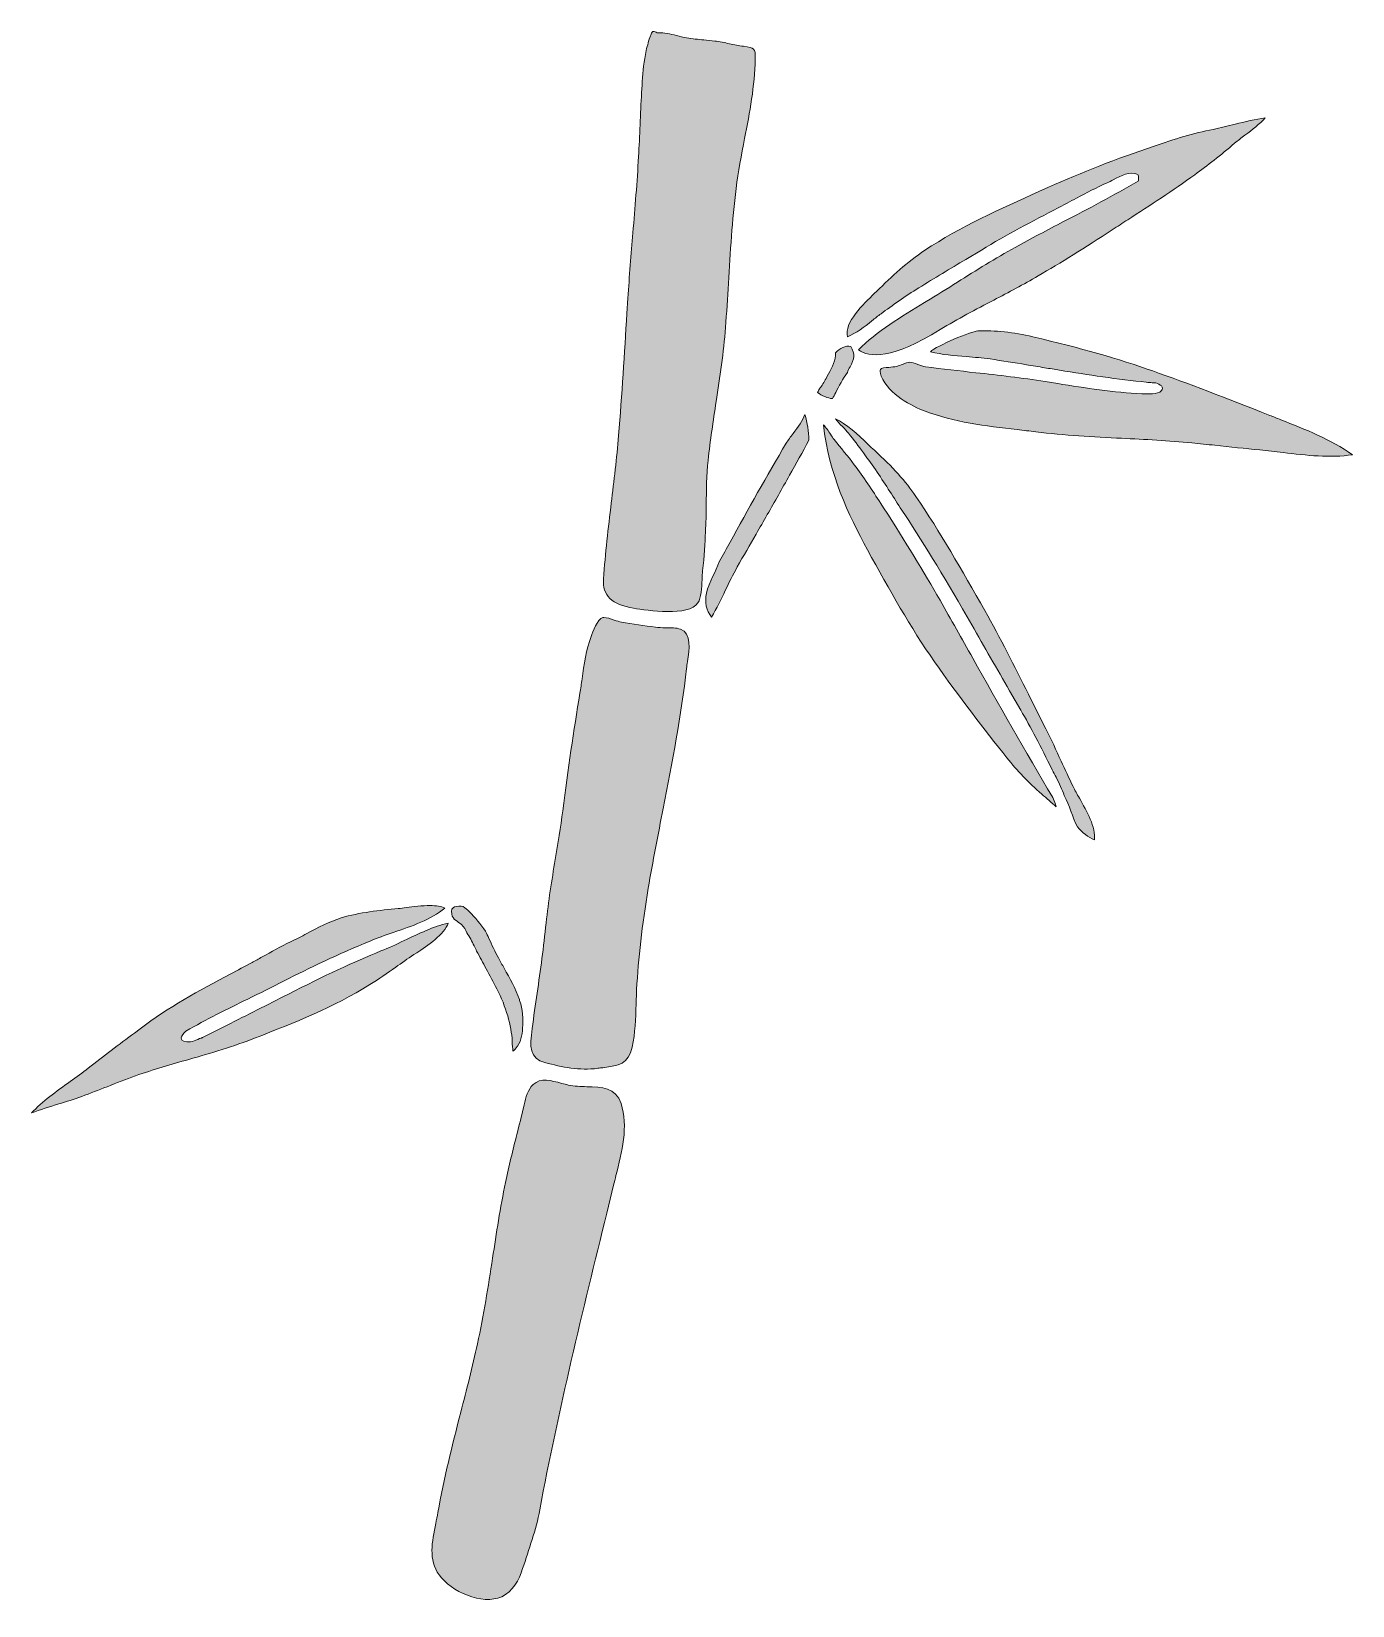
# Model space of a CAD drawing. Header units: inches. Extents: x 36 to 174, y -287 to -10.
# Drawn here: x 60.9 to 166.9, y -287.1 to -160.8 of the extents above; entities that cross this region are included whole.
import ezdxf

# ---------------------------------------------------------------- set-up
doc = ezdxf.new("R2010")
doc.units = ezdxf.units.IN
doc.header["$MEASUREMENT"] = 0
doc.layers.add('_U+0421_U+043B_U+043E_U+0439 1', color=7, linetype='Continuous')

# ---------------------------------------------------------------- blocks, each defined once
blk = doc.blocks.new('block 2')
at = {"layer": '_U+0421_U+043B_U+043E_U+0439 1', "true_color": 0xffffff}
h = blk.add_hatch(color=7, dxfattribs=at)
h.dxf.hatch_style = 2
edge = h.paths.add_edge_path()
edge.add_spline(control_points=[(115.18, -195.23), (115.35, -193.65), (115.59, -192.06), (115.83, -190.52), (116.12, -188.57), (116.43, -186.56), (116.58, -184.58), (116.66, -183.4), (116.74, -182.22), (116.81, -181.04), (116.96, -178.55), (117.11, -175.98), (117.43, -173.43), (117.59, -172.09), (117.85, -170.73), (118.11, -169.41), (118.51, -167.34), (118.92, -165.19), (118.96, -163.06), (118.97, -162.15), (118.9, -162.14), (118.02, -162.02), (117.64, -161.97), (117.26, -161.89), (116.89, -161.82), (116.51, -161.73), (116.11, -161.65), (115.71, -161.6), (115.42, -161.57), (115.13, -161.54), (114.84, -161.51), (114.38, -161.47), (113.91, -161.42), (113.45, -161.35), (113.19, -161.31), (112.92, -161.24), (112.64, -161.16), (112.15, -161.03), (111.64, -160.89), (111.2, -160.95), (111.2, -160.95), (111.14, -160.95), (111.14, -160.95), (111.14, -160.95), (111.09, -160.93), (111.09, -160.93), (110.98, -160.86), (110.88, -160.83), (110.81, -160.83), (110.78, -160.83), (110.76, -160.84), (110.74, -160.84), (110.66, -160.88), (110.61, -161.02), (110.59, -161.12), (110.59, -161.12), (110.57, -161.17), (110.57, -161.17), (110.47, -161.35), (110.41, -161.55), (110.38, -161.74), (110.25, -162.15), (110.17, -162.57), (110.1, -163), (109.95, -163.81), (109.91, -164.64), (109.87, -165.44), (109.87, -165.44), (109.85, -165.72), (109.85, -165.72), (109.8, -166.59), (109.76, -167.45), (109.73, -168.32), (109.69, -169.17), (109.65, -170.02), (109.6, -170.87), (109.49, -172.9), (109.32, -174.97), (109.15, -176.97), (109.01, -178.69), (108.86, -180.47), (108.75, -182.22), (108.75, -182.22), (108.67, -183.44), (108.67, -183.44), (108.47, -186.65), (108.27, -189.98), (108, -193.24), (107.85, -195.05), (107.63, -196.88), (107.42, -198.65), (107.18, -200.64), (106.93, -202.7), (106.79, -204.73), (106.69, -206.06), (107.46, -206.81), (109.21, -207.09), (110.3, -207.26), (113.63, -207.78), (114.36, -206.66), (114.63, -206.25), (114.67, -205.44), (114.7, -204.79), (114.71, -204.53), (114.72, -204.29), (114.74, -204.08), (114.87, -202.95), (114.93, -201.83), (114.97, -200.98), (115.01, -200.26), (115.02, -199.52), (115.03, -198.81), (115.04, -197.63), (115.06, -196.42), (115.18, -195.23)], knot_values=[0, 0, 0, 0, 1, 1, 1, 2, 2, 2, 3, 3, 3, 4, 4, 4, 5, 5, 5, 6, 6, 6, 7, 7, 7, 8, 8, 8, 9, 9, 9, 10, 10, 10, 11, 11, 11, 12, 12, 12, 13, 13, 13, 14, 14, 14, 15, 15, 15, 16, 16, 16, 17, 17, 17, 18, 18, 18, 19, 19, 19, 20, 20, 20, 21, 21, 21, 22, 22, 22, 23, 23, 23, 24, 24, 24, 25, 25, 25, 26, 26, 26, 27, 27, 27, 28, 28, 28, 29, 29, 29, 30, 30, 30, 31, 31, 31, 32, 32, 32, 33, 33, 33, 34, 34, 34, 35, 35, 35, 36, 36, 36, 37, 37, 37, 38, 38, 38, 38], degree=3, periodic=1)
h = blk.add_hatch(color=7, dxfattribs=at)
h.dxf.hatch_style = 2
edge = h.paths.add_edge_path()
edge.add_spline(control_points=[(143.69, -176.08), (142.41, -176.75), (141.08, -177.44), (139.79, -178.15), (138.22, -179.02), (136.67, -179.99), (135.17, -180.94), (134.35, -181.45), (133.5, -181.99), (132.66, -182.5), (132.66, -182.5), (132.53, -182.57), (132.53, -182.57), (130.72, -183.67), (128.68, -184.91), (127.23, -186.37), (128.1, -186.99), (129.94, -187.13), (133.8, -184.74), (135.19, -183.89), (136.66, -183.12), (138.09, -182.37), (139.27, -181.76), (140.48, -181.12), (141.64, -180.44), (143.44, -179.39), (145.39, -178.18), (147.59, -176.74), (148.01, -176.47), (148.42, -176.2), (148.83, -175.93), (150.62, -174.78), (152.46, -173.58), (154.21, -172.32), (155.22, -171.58), (156.27, -170.76), (157.4, -169.8), (157.65, -169.59), (157.93, -169.38), (158.23, -169.15), (158.81, -168.71), (159.41, -168.25), (159.85, -167.76), (159.07, -167.86), (158.24, -168.07), (157.44, -168.27), (156.86, -168.42), (156.25, -168.57), (155.68, -168.68), (154.08, -168.99), (152.62, -169.46), (150.87, -170.05), (148, -171.01), (145.1, -172.15), (142.47, -173.33), (142.47, -173.33), (141.7, -173.67), (141.7, -173.67), (138.61, -175.06), (135.42, -176.49), (132.56, -178.38), (131.17, -179.29), (129.9, -180.5), (128.71, -181.66), (128.71, -181.66), (128.5, -181.86), (128.5, -181.86), (127.69, -182.64), (126.04, -184.22), (126.37, -185.31), (127.06, -185.04), (127.7, -184.53), (128.32, -184.04), (128.56, -183.84), (128.8, -183.64), (129.05, -183.47), (129.94, -182.82), (130.99, -182.07), (132.08, -181.39), (133.33, -180.62), (134.6, -179.86), (135.84, -179.11), (135.84, -179.11), (137.09, -178.36), (137.09, -178.36), (139.1, -177.14), (141.21, -176.04), (143.24, -174.98), (143.24, -174.98), (143.98, -174.6), (143.98, -174.6), (144.23, -174.47), (144.48, -174.33), (144.73, -174.2), (145.52, -173.78), (146.33, -173.35), (147.18, -172.97), (147.34, -172.9), (147.5, -172.82), (147.67, -172.72), (148.27, -172.4), (149, -172.01), (149.65, -172.3), (149.67, -172.38), (149.69, -172.47), (149.7, -172.55), (149.71, -172.65), (149.69, -172.74), (149.66, -172.83), (147.7, -173.99), (145.66, -175.06), (143.69, -176.08)], knot_values=[0, 0, 0, 0, 1, 1, 1, 2, 2, 2, 3, 3, 3, 4, 4, 4, 5, 5, 5, 6, 6, 6, 7, 7, 7, 8, 8, 8, 9, 9, 9, 10, 10, 10, 11, 11, 11, 12, 12, 12, 13, 13, 13, 14, 14, 14, 15, 15, 15, 16, 16, 16, 17, 17, 17, 18, 18, 18, 19, 19, 19, 20, 20, 20, 21, 21, 21, 22, 22, 22, 23, 23, 23, 24, 24, 24, 25, 25, 25, 26, 26, 26, 27, 27, 27, 28, 28, 28, 29, 29, 29, 30, 30, 30, 31, 31, 31, 32, 32, 32, 33, 33, 33, 34, 34, 34, 35, 35, 35, 36, 36, 36, 37, 37, 37, 37], degree=3, periodic=1)
h = blk.add_hatch(color=7, dxfattribs=at)
h.dxf.hatch_style = 2
edge = h.paths.add_edge_path()
edge.add_spline(control_points=[(160.21, -191.62), (156.66, -190.2), (153.69, -189.07), (150.84, -188.06), (148.06, -187.08), (145.09, -186.23), (141.22, -185.32), (139.66, -184.95), (138.17, -184.79), (136.8, -184.85), (136.26, -184.88), (133.53, -186.04), (133, -186.52), (133.93, -186.76), (134.93, -186.84), (135.9, -186.91), (136.53, -186.96), (137.17, -187.01), (137.79, -187.1), (138.76, -187.24), (139.75, -187.4), (140.7, -187.56), (141.19, -187.64), (141.68, -187.72), (142.16, -187.8), (142.57, -187.87), (142.97, -187.93), (143.37, -188), (144.5, -188.18), (145.67, -188.37), (146.82, -188.53), (148.01, -188.7), (149.21, -188.84), (150.32, -188.96), (150.47, -188.98), (150.63, -188.99), (150.8, -189), (150.89, -189), (150.98, -189.01), (151.08, -189.01), (151.43, -189.14), (151.78, -189.35), (151.53, -189.64), (151.21, -189.99), (150.45, -189.86), (149.97, -189.9), (147.69, -189.78), (145.43, -189.42), (143.22, -189.07), (143.22, -189.07), (142.22, -188.91), (142.22, -188.91), (140.37, -188.61), (138.48, -188.4), (136.65, -188.2), (135.33, -188.05), (133.96, -187.9), (132.62, -187.72), (132.45, -187.7), (132.22, -187.62), (131.99, -187.54), (131.75, -187.45), (131.48, -187.36), (131.35, -187.36), (131.35, -187.36), (131.35, -187.36), (131.35, -187.36), (131.2, -187.36), (130.97, -187.45), (130.77, -187.53), (130.61, -187.59), (130.45, -187.66), (130.31, -187.69), (130.09, -187.73), (129.87, -187.75), (129.68, -187.77), (129.37, -187.79), (129.08, -187.81), (129, -187.94), (128.96, -188), (128.94, -188.14), (129.07, -188.47), (129.67, -189.98), (131.53, -190.89), (132.59, -191.29), (134.86, -192.16), (137.45, -192.47), (139.96, -192.76), (140.47, -192.82), (140.97, -192.88), (141.47, -192.94), (143.73, -193.23), (146.08, -193.35), (148.34, -193.46), (150.19, -193.55), (152.11, -193.64), (153.97, -193.83), (154.59, -193.9), (155.21, -193.96), (155.82, -194.02), (157.01, -194.15), (158.23, -194.28), (159.43, -194.39), (160.04, -194.44), (160.67, -194.52), (161.29, -194.6), (163.15, -194.82), (165.06, -195.06), (166.85, -194.78), (165.09, -193.55), (163.06, -192.74), (161.1, -191.97), (160.8, -191.85), (160.5, -191.73), (160.21, -191.62)], knot_values=[0, 0, 0, 0, 1, 1, 1, 2, 2, 2, 3, 3, 3, 4, 4, 4, 5, 5, 5, 6, 6, 6, 7, 7, 7, 8, 8, 8, 9, 9, 9, 10, 10, 10, 11, 11, 11, 12, 12, 12, 13, 13, 13, 14, 14, 14, 15, 15, 15, 16, 16, 16, 17, 17, 17, 18, 18, 18, 19, 19, 19, 20, 20, 20, 21, 21, 21, 22, 22, 22, 23, 23, 23, 24, 24, 24, 25, 25, 25, 26, 26, 26, 27, 27, 27, 28, 28, 28, 29, 29, 29, 30, 30, 30, 31, 31, 31, 32, 32, 32, 33, 33, 33, 34, 34, 34, 35, 35, 35, 36, 36, 36, 37, 37, 37, 38, 38, 38, 38], degree=3, periodic=1)
h = blk.add_hatch(color=7, dxfattribs=at)
h.dxf.hatch_style = 2
edge = h.paths.add_edge_path()
edge.add_spline(control_points=[(125.41, -189.8), (125.66, -189.32), (126.01, -188.65), (126.35, -188.18), (126.41, -188.03), (126.48, -187.88), (126.56, -187.73), (126.9, -187.11), (127, -186.69), (126.62, -186.09), (126.2, -185.98), (125.73, -186.26), (125.39, -186.61), (125.45, -187.17), (125.13, -187.76), (124.83, -188.3), (124.83, -188.3), (124.7, -188.54), (124.7, -188.54), (124.54, -188.84), (124.38, -189.14), (124.19, -189.38), (124.13, -189.46), (124.08, -189.54), (124.04, -189.63), (124.01, -189.69), (123.98, -189.74), (123.95, -189.79), (124.29, -190.02), (124.76, -190.27), (125.16, -190.27), (125.24, -190.13), (125.32, -189.98), (125.41, -189.8)], knot_values=[0, 0, 0, 0, 1, 1, 1, 2, 2, 2, 3, 3, 3, 4, 4, 4, 5, 5, 5, 6, 6, 6, 7, 7, 7, 8, 8, 8, 9, 9, 9, 10, 10, 10, 11, 11, 11, 11], degree=3, periodic=1)
h = blk.add_hatch(color=7, dxfattribs=at)
h.dxf.hatch_style = 2
edge = h.paths.add_edge_path()
edge.add_spline(control_points=[(122.93, -191.56), (122.79, -192.01), (122.38, -192.57), (122, -193.07), (121.79, -193.35), (121.59, -193.62), (121.45, -193.85), (119.88, -196.47), (118.39, -199.17), (116.94, -201.79), (116.66, -202.3), (116.38, -202.81), (116.09, -203.32), (115.8, -204.19), (115.25, -204.97), (115.05, -205.87), (114.89, -206.59), (115.04, -207.3), (115.46, -207.8), (115.86, -207.11), (116.22, -206.38), (116.56, -205.67), (116.86, -205.04), (117.18, -204.39), (117.52, -203.78), (118.02, -202.89), (118.53, -202.01), (119.03, -201.14), (119.62, -200.11), (120.23, -199.06), (120.82, -198.01), (121.11, -197.48), (121.41, -196.96), (121.71, -196.43), (122.23, -195.51), (122.76, -194.56), (123.27, -193.61), (123.25, -192.91), (123.13, -192.23), (122.94, -191.55), (122.93, -191.56), (122.93, -191.56), (122.93, -191.56)], knot_values=[0, 0, 0, 0, 1, 1, 1, 2, 2, 2, 3, 3, 3, 4, 4, 4, 5, 5, 5, 6, 6, 6, 7, 7, 7, 8, 8, 8, 9, 9, 9, 10, 10, 10, 11, 11, 11, 12, 12, 12, 13, 13, 13, 14, 14, 14, 14], degree=3, periodic=1)
h = blk.add_hatch(color=7, dxfattribs=at)
h.dxf.hatch_style = 2
edge = h.paths.add_edge_path()
edge.add_spline(control_points=[(142.82, -222.27), (140.62, -218.57), (138.48, -214.78), (136.4, -211.09), (135.53, -209.54), (134.65, -207.99), (133.78, -206.45), (132.47, -204.17), (131.04, -201.81), (129.25, -199.04), (129.25, -199.04), (129.02, -198.68), (129.02, -198.68), (128.35, -197.64), (127.66, -196.57), (126.9, -195.58), (126.38, -194.89), (125.83, -194.22), (125.29, -193.57), (125.2, -193.45), (125.1, -193.3), (124.99, -193.14), (124.83, -192.89), (124.63, -192.58), (124.43, -192.38), (124.85, -196.28), (126.44, -199.63), (127.96, -202.4), (129.75, -205.67), (131.39, -208.6), (133.34, -211.39), (135.26, -214.14), (137.35, -216.83), (139.14, -219.09), (139.96, -220.13), (140.86, -221.06), (141.94, -222), (142.33, -222.34), (142.72, -222.68), (143.1, -223.02), (143.07, -222.95), (143.05, -222.88), (143.03, -222.81), (142.95, -222.63), (142.88, -222.45), (142.82, -222.27)], knot_values=[0, 0, 0, 0, 1, 1, 1, 2, 2, 2, 3, 3, 3, 4, 4, 4, 5, 5, 5, 6, 6, 6, 7, 7, 7, 8, 8, 8, 9, 9, 9, 10, 10, 10, 11, 11, 11, 12, 12, 12, 13, 13, 13, 14, 14, 14, 15, 15, 15, 15], degree=3, periodic=1)
h = blk.add_hatch(color=7, dxfattribs=at)
h.dxf.hatch_style = 2
edge = h.paths.add_edge_path()
edge.add_spline(control_points=[(144.45, -221.4), (144.12, -220.72), (143.8, -220.02), (143.49, -219.35), (143.1, -218.5), (142.69, -217.61), (142.26, -216.76), (141.79, -215.84), (141.32, -214.91), (140.86, -213.98), (139.75, -211.76), (138.6, -209.47), (137.37, -207.28), (135.5, -203.98), (133.8, -201.01), (131.84, -198.12), (131.03, -196.93), (129.97, -195.75), (128.51, -194.42), (128.35, -194.28), (128.17, -194.11), (127.98, -193.92), (127.23, -193.2), (126.24, -192.25), (125.39, -191.91), (125.55, -192.12), (125.76, -192.33), (125.96, -192.52), (126.14, -192.71), (126.32, -192.89), (126.45, -193.06), (126.85, -193.57), (127.25, -194.1), (127.63, -194.62), (127.63, -194.62), (127.92, -195.02), (127.92, -195.02), (128.67, -196.02), (129.34, -197.09), (130, -198.11), (130.31, -198.6), (130.63, -199.09), (130.95, -199.58), (132.62, -202.12), (134.33, -204.93), (136.32, -208.42), (137.32, -210.19), (138.34, -211.95), (139.36, -213.71), (139.36, -213.71), (140.25, -215.26), (140.25, -215.26), (141.05, -216.64), (141.85, -218.16), (142.77, -220.05), (142.87, -220.26), (142.98, -220.46), (143.08, -220.65), (143.34, -221.14), (143.58, -221.62), (143.73, -222.12), (144.18, -222.92), (144.38, -223.82), (144.79, -224.63), (145.21, -225.06), (145.62, -225.46), (146.16, -225.66), (146.28, -224.67), (145.55, -223.37), (144.95, -222.32), (144.76, -221.99), (144.59, -221.67), (144.45, -221.4)], knot_values=[0, 0, 0, 0, 1, 1, 1, 2, 2, 2, 3, 3, 3, 4, 4, 4, 5, 5, 5, 6, 6, 6, 7, 7, 7, 8, 8, 8, 9, 9, 9, 10, 10, 10, 11, 11, 11, 12, 12, 12, 13, 13, 13, 14, 14, 14, 15, 15, 15, 16, 16, 16, 17, 17, 17, 18, 18, 18, 19, 19, 19, 20, 20, 20, 21, 21, 21, 22, 22, 22, 23, 23, 23, 24, 24, 24, 24], degree=3, periodic=1)
h = blk.add_hatch(color=7, dxfattribs=at)
h.dxf.hatch_style = 2
edge = h.paths.add_edge_path()
edge.add_spline(control_points=[(112.96, -208.77), (112.64, -208.65), (112.19, -208.65), (111.76, -208.65), (111.47, -208.65), (111.2, -208.65), (110.95, -208.61), (110.07, -208.49), (109.13, -208.36), (108.23, -208.2), (108.07, -208.17), (107.87, -208.11), (107.66, -208.04), (107.38, -207.94), (107.04, -207.83), (106.83, -207.83), (106.8, -207.83), (106.78, -207.83), (106.75, -207.84), (106.3, -207.95), (105.92, -209.01), (105.79, -209.36), (105.41, -210.42), (105.24, -211.61), (105.07, -212.76), (105.02, -213.15), (104.96, -213.54), (104.9, -213.91), (104.4, -216.9), (103.95, -219.99), (103.52, -223.34), (103.35, -224.65), (103.13, -225.97), (102.92, -227.24), (102.65, -228.9), (102.37, -230.61), (102.19, -232.32), (101.99, -234.29), (101.74, -236.08), (101.47, -237.97), (101.33, -238.89), (101.2, -239.83), (101.07, -240.8), (100.87, -242.28), (100.84, -243.2), (102.1, -243.53), (103.48, -243.89), (104.84, -244.19), (106.34, -243.99), (106.48, -243.97), (106.61, -243.95), (106.73, -243.94), (108.06, -243.77), (108.78, -243.67), (109.09, -242.29), (109.34, -241.19), (109.37, -240), (109.41, -238.85), (109.42, -238.45), (109.43, -238.06), (109.45, -237.67), (109.58, -235.2), (109.88, -232.54), (110.38, -229.54), (110.74, -227.41), (111.17, -225.24), (111.58, -223.15), (112.3, -219.47), (113.04, -215.67), (113.45, -211.92), (113.47, -211.75), (113.49, -211.57), (113.53, -211.37), (113.68, -210.37), (113.88, -209.12), (112.96, -208.77)], knot_values=[0, 0, 0, 0, 1, 1, 1, 2, 2, 2, 3, 3, 3, 4, 4, 4, 5, 5, 5, 6, 6, 6, 7, 7, 7, 8, 8, 8, 9, 9, 9, 10, 10, 10, 11, 11, 11, 12, 12, 12, 13, 13, 13, 14, 14, 14, 15, 15, 15, 16, 16, 16, 17, 17, 17, 18, 18, 18, 19, 19, 19, 20, 20, 20, 21, 21, 21, 22, 22, 22, 23, 23, 23, 24, 24, 24, 25, 25, 25, 25], degree=3, periodic=1)
h = blk.add_hatch(color=7, dxfattribs=at)
h.dxf.hatch_style = 2
edge = h.paths.add_edge_path()
edge.add_spline(control_points=[(94.33, -232.34), (93.17, -232.62), (91.97, -233.19), (90.82, -233.74), (90.17, -234.05), (89.56, -234.34), (88.95, -234.58), (86.78, -235.46), (84.41, -236.56), (81.49, -238.06), (79.85, -238.9), (78.21, -239.72), (76.57, -240.55), (76.57, -240.55), (74.8, -241.44), (74.8, -241.44), (74.73, -241.48), (74.66, -241.51), (74.6, -241.55), (74.58, -241.56), (74.56, -241.56), (74.54, -241.56), (74.16, -241.69), (73.79, -241.93), (73.37, -241.87), (72.68, -241.79), (72.91, -241.39), (73.31, -241), (74.93, -240.08), (76.6, -239.25), (78.26, -238.44), (79.22, -237.97), (80.23, -237.47), (81.18, -236.98), (83.22, -235.92), (85.48, -234.87), (88.07, -233.78), (88.64, -233.54), (89.27, -233.32), (89.93, -233.1), (91.42, -232.59), (92.97, -232.06), (94.07, -231.14), (93.79, -230.99), (93.36, -230.94), (92.89, -230.94), (92.25, -230.94), (91.53, -231.03), (91, -231.1), (90.74, -231.14), (90.51, -231.17), (90.34, -231.18), (88.84, -231.32), (87.24, -231.48), (85.75, -231.93), (84.83, -232.22), (83.9, -232.7), (83.01, -233.18), (82.58, -233.41), (82.13, -233.64), (81.7, -233.85), (80.92, -234.22), (80.15, -234.65), (79.41, -235.06), (79.14, -235.21), (78.88, -235.35), (78.61, -235.5), (78.03, -235.81), (77.45, -236.13), (76.86, -236.44), (74.4, -237.75), (71.86, -239.1), (69.64, -240.82), (69.64, -240.82), (69.63, -240.82), (69.63, -240.82), (69.63, -240.82), (69.18, -241.16), (69.18, -241.16), (67.96, -242.07), (66.69, -243.02), (65.47, -243.98), (65.02, -244.33), (64.54, -244.68), (64.02, -245.05), (62.93, -245.84), (61.8, -246.66), (60.92, -247.57), (61.64, -247.3), (62.39, -247.07), (63.11, -246.85), (63.72, -246.66), (64.35, -246.47), (64.95, -246.25), (65.63, -246), (66.32, -245.73), (66.98, -245.47), (67.73, -245.17), (68.5, -244.86), (69.27, -244.59), (70.67, -244.1), (72.12, -243.68), (73.53, -243.28), (75.3, -242.77), (77.14, -242.24), (78.88, -241.55), (81.98, -240.34), (85.17, -239.09), (88.05, -237.28), (88.76, -236.84), (89.46, -236.35), (90.13, -235.88), (90.61, -235.54), (91.09, -235.2), (91.58, -234.87), (91.58, -234.87), (91.82, -234.72), (91.82, -234.72), (92.63, -234.19), (94.08, -233.24), (94.33, -232.34)], knot_values=[0, 0, 0, 0, 1, 1, 1, 2, 2, 2, 3, 3, 3, 4, 4, 4, 5, 5, 5, 6, 6, 6, 7, 7, 7, 8, 8, 8, 9, 9, 9, 10, 10, 10, 11, 11, 11, 12, 12, 12, 13, 13, 13, 14, 14, 14, 15, 15, 15, 16, 16, 16, 17, 17, 17, 18, 18, 18, 19, 19, 19, 20, 20, 20, 21, 21, 21, 22, 22, 22, 23, 23, 23, 24, 24, 24, 25, 25, 25, 26, 26, 26, 27, 27, 27, 28, 28, 28, 29, 29, 29, 30, 30, 30, 31, 31, 31, 32, 32, 32, 33, 33, 33, 34, 34, 34, 35, 35, 35, 36, 36, 36, 37, 37, 37, 38, 38, 38, 39, 39, 39, 40, 40, 40, 40], degree=3, periodic=1)
h = blk.add_hatch(color=7, dxfattribs=at)
h.dxf.hatch_style = 2
edge = h.paths.add_edge_path()
edge.add_spline(control_points=[(98.82, -235.96), (98.67, -235.69), (98.52, -235.42), (98.37, -235.14), (98.09, -234.63), (97.84, -234.09), (97.61, -233.57), (97.52, -233.38), (97.43, -233.19), (97.34, -233), (96.94, -232.44), (96.52, -231.9), (96.01, -231.42), (95.87, -231.28), (95.71, -231.14), (95.55, -231.01), (95.07, -230.97), (94.48, -230.92), (94.62, -231.63), (94.7, -232.06), (95.11, -232.21), (95.4, -232.46), (95.62, -232.64), (95.75, -232.87), (95.84, -233.13), (96.06, -233.44), (96.24, -233.81), (96.42, -234.17), (96.49, -234.32), (96.56, -234.46), (96.62, -234.59), (96.87, -235.06), (97.13, -235.53), (97.38, -236), (97.67, -236.53), (97.97, -237.08), (98.25, -237.62), (98.96, -239.02), (99.42, -240.59), (99.47, -241.82), (99.48, -242.14), (99.5, -242.39), (99.53, -242.62), (99.63, -242.53), (99.72, -242.43), (99.77, -242.38), (100.16, -241.95), (100.26, -241.34), (100.31, -240.78), (100.36, -240.05), (100.34, -239.22), (100.06, -238.55), (100.05, -238.52), (100.05, -238.49), (100.05, -238.47), (99.73, -237.59), (99.29, -236.79), (98.82, -235.96)], knot_values=[0, 0, 0, 0, 1, 1, 1, 2, 2, 2, 3, 3, 3, 4, 4, 4, 5, 5, 5, 6, 6, 6, 7, 7, 7, 8, 8, 8, 9, 9, 9, 10, 10, 10, 11, 11, 11, 12, 12, 12, 13, 13, 13, 14, 14, 14, 15, 15, 15, 16, 16, 16, 17, 17, 17, 18, 18, 18, 19, 19, 19, 19], degree=3, periodic=1)
h = blk.add_hatch(color=7, dxfattribs=at)
h.dxf.hatch_style = 2
edge = h.paths.add_edge_path()
edge.add_spline(control_points=[(105.45, -245.47), (104.95, -245.45), (104.44, -245.44), (103.97, -245.33), (103.8, -245.29), (103.62, -245.24), (103.44, -245.2), (102.61, -244.97), (101.75, -244.73), (101.15, -245.29), (100.71, -245.7), (100.57, -246.32), (100.43, -246.92), (100.43, -246.92), (100.4, -247.06), (100.4, -247.06), (100.22, -247.81), (100.03, -248.55), (99.84, -249.29), (99.53, -250.55), (99.2, -251.85), (98.93, -253.14), (98.52, -255.16), (98.2, -257.22), (97.9, -259.22), (97.55, -261.47), (97.18, -263.81), (96.69, -266.08), (96.29, -267.92), (95.81, -269.78), (95.35, -271.57), (94.68, -274.2), (93.98, -276.92), (93.52, -279.61), (93.46, -279.91), (93.4, -280.21), (93.34, -280.51), (93.04, -281.94), (92.74, -283.41), (93.61, -284.62), (94.55, -285.95), (97.06, -287.08), (98.63, -286.37), (99.51, -285.97), (100.02, -285.04), (100.31, -284.12), (100.8, -282.58), (101.39, -281.01), (101.68, -279.41), (103.17, -271.43), (105.14, -263.39), (107.05, -255.62), (107.05, -255.62), (107.6, -253.37), (107.6, -253.37), (107.66, -253.11), (107.73, -252.85), (107.79, -252.59), (108.27, -250.74), (108.8, -248.65), (108.2, -246.8), (107.78, -245.52), (106.65, -245.49), (105.45, -245.47)], knot_values=[0, 0, 0, 0, 1, 1, 1, 2, 2, 2, 3, 3, 3, 4, 4, 4, 5, 5, 5, 6, 6, 6, 7, 7, 7, 8, 8, 8, 9, 9, 9, 10, 10, 10, 11, 11, 11, 12, 12, 12, 13, 13, 13, 14, 14, 14, 15, 15, 15, 16, 16, 16, 17, 17, 17, 18, 18, 18, 19, 19, 19, 20, 20, 20, 21, 21, 21, 21], degree=3, periodic=1)
at = {"layer": '_U+0421_U+043B_U+043E_U+0439 1', "lineweight": 0}
for points, knots in [([(115.18, -195.23), (115.35, -193.65), (115.59, -192.06), (115.83, -190.52), (116.12, -188.57), (116.43, -186.56), (116.58, -184.58), (116.66, -183.4), (116.74, -182.22), (116.81, -181.04), (116.96, -178.55), (117.11, -175.98), (117.43, -173.43), (117.59, -172.09), (117.85, -170.73), (118.11, -169.41), (118.51, -167.34), (118.92, -165.19), (118.96, -163.06), (118.97, -162.15), (118.9, -162.14), (118.02, -162.02), (117.64, -161.97), (117.26, -161.89), (116.89, -161.82), (116.51, -161.73), (116.11, -161.65), (115.71, -161.6), (115.42, -161.57), (115.13, -161.54), (114.84, -161.51), (114.38, -161.47), (113.91, -161.42), (113.45, -161.35), (113.19, -161.31), (112.92, -161.24), (112.64, -161.16), (112.15, -161.03), (111.64, -160.89), (111.2, -160.95), (111.2, -160.95), (111.14, -160.95), (111.14, -160.95), (111.14, -160.95), (111.09, -160.93), (111.09, -160.93), (110.98, -160.86), (110.88, -160.83), (110.81, -160.83), (110.78, -160.83), (110.76, -160.84), (110.74, -160.84), (110.66, -160.88), (110.61, -161.02), (110.59, -161.12), (110.59, -161.12), (110.57, -161.17), (110.57, -161.17), (110.47, -161.35), (110.41, -161.55), (110.38, -161.74), (110.25, -162.15), (110.17, -162.57), (110.1, -163), (109.95, -163.81), (109.91, -164.64), (109.87, -165.44), (109.87, -165.44), (109.85, -165.72), (109.85, -165.72), (109.8, -166.59), (109.76, -167.45), (109.73, -168.32), (109.69, -169.17), (109.65, -170.02), (109.6, -170.87), (109.49, -172.9), (109.32, -174.97), (109.15, -176.97), (109.01, -178.69), (108.86, -180.47), (108.75, -182.22), (108.75, -182.22), (108.67, -183.44), (108.67, -183.44), (108.47, -186.65), (108.27, -189.98), (108, -193.24), (107.85, -195.05), (107.63, -196.88), (107.42, -198.65), (107.18, -200.64), (106.93, -202.7), (106.79, -204.73), (106.69, -206.06), (107.46, -206.81), (109.21, -207.09), (110.3, -207.26), (113.63, -207.78), (114.36, -206.66), (114.63, -206.25), (114.67, -205.44), (114.7, -204.79), (114.71, -204.53), (114.72, -204.29), (114.74, -204.08), (114.87, -202.95), (114.93, -201.83), (114.97, -200.98), (115.01, -200.26), (115.02, -199.52), (115.03, -198.81), (115.04, -197.63), (115.06, -196.42), (115.18, -195.23)], [0, 0, 0, 0, 1, 1, 1, 2, 2, 2, 3, 3, 3, 4, 4, 4, 5, 5, 5, 6, 6, 6, 7, 7, 7, 8, 8, 8, 9, 9, 9, 10, 10, 10, 11, 11, 11, 12, 12, 12, 13, 13, 13, 14, 14, 14, 15, 15, 15, 16, 16, 16, 17, 17, 17, 18, 18, 18, 19, 19, 19, 20, 20, 20, 21, 21, 21, 22, 22, 22, 23, 23, 23, 24, 24, 24, 25, 25, 25, 26, 26, 26, 27, 27, 27, 28, 28, 28, 29, 29, 29, 30, 30, 30, 31, 31, 31, 32, 32, 32, 33, 33, 33, 34, 34, 34, 35, 35, 35, 36, 36, 36, 37, 37, 37, 38, 38, 38, 38]), ([(143.69, -176.08), (142.41, -176.75), (141.08, -177.44), (139.79, -178.15), (138.22, -179.02), (136.67, -179.99), (135.17, -180.94), (134.35, -181.45), (133.5, -181.99), (132.66, -182.5), (132.66, -182.5), (132.53, -182.57), (132.53, -182.57), (130.72, -183.67), (128.68, -184.91), (127.23, -186.37), (128.1, -186.99), (129.94, -187.13), (133.8, -184.74), (135.19, -183.89), (136.66, -183.12), (138.09, -182.37), (139.27, -181.76), (140.48, -181.12), (141.64, -180.44), (143.44, -179.39), (145.39, -178.18), (147.59, -176.74), (148.01, -176.47), (148.42, -176.2), (148.83, -175.93), (150.62, -174.78), (152.46, -173.58), (154.21, -172.32), (155.22, -171.58), (156.27, -170.76), (157.4, -169.8), (157.65, -169.59), (157.93, -169.38), (158.23, -169.15), (158.81, -168.71), (159.41, -168.25), (159.85, -167.76), (159.07, -167.86), (158.24, -168.07), (157.44, -168.27), (156.86, -168.42), (156.25, -168.57), (155.68, -168.68), (154.08, -168.99), (152.62, -169.46), (150.87, -170.05), (148, -171.01), (145.1, -172.15), (142.47, -173.33), (142.47, -173.33), (141.7, -173.67), (141.7, -173.67), (138.61, -175.06), (135.42, -176.49), (132.56, -178.38), (131.17, -179.29), (129.9, -180.5), (128.71, -181.66), (128.71, -181.66), (128.5, -181.86), (128.5, -181.86), (127.69, -182.64), (126.04, -184.22), (126.37, -185.31), (127.06, -185.04), (127.7, -184.53), (128.32, -184.04), (128.56, -183.84), (128.8, -183.64), (129.05, -183.47), (129.94, -182.82), (130.99, -182.07), (132.08, -181.39), (133.33, -180.62), (134.6, -179.86), (135.84, -179.11), (135.84, -179.11), (137.09, -178.36), (137.09, -178.36), (139.1, -177.14), (141.21, -176.04), (143.24, -174.98), (143.24, -174.98), (143.98, -174.6), (143.98, -174.6), (144.23, -174.47), (144.48, -174.33), (144.73, -174.2), (145.52, -173.78), (146.33, -173.35), (147.18, -172.97), (147.34, -172.9), (147.5, -172.82), (147.67, -172.72), (148.27, -172.4), (149, -172.01), (149.65, -172.3), (149.67, -172.38), (149.69, -172.47), (149.7, -172.55), (149.71, -172.65), (149.69, -172.74), (149.66, -172.83), (147.7, -173.99), (145.66, -175.06), (143.69, -176.08)], [0, 0, 0, 0, 1, 1, 1, 2, 2, 2, 3, 3, 3, 4, 4, 4, 5, 5, 5, 6, 6, 6, 7, 7, 7, 8, 8, 8, 9, 9, 9, 10, 10, 10, 11, 11, 11, 12, 12, 12, 13, 13, 13, 14, 14, 14, 15, 15, 15, 16, 16, 16, 17, 17, 17, 18, 18, 18, 19, 19, 19, 20, 20, 20, 21, 21, 21, 22, 22, 22, 23, 23, 23, 24, 24, 24, 25, 25, 25, 26, 26, 26, 27, 27, 27, 28, 28, 28, 29, 29, 29, 30, 30, 30, 31, 31, 31, 32, 32, 32, 33, 33, 33, 34, 34, 34, 35, 35, 35, 36, 36, 36, 37, 37, 37, 37]), ([(160.21, -191.62), (156.66, -190.2), (153.69, -189.07), (150.84, -188.06), (148.06, -187.08), (145.09, -186.23), (141.22, -185.32), (139.66, -184.95), (138.17, -184.79), (136.8, -184.85), (136.26, -184.88), (133.53, -186.04), (133, -186.52), (133.93, -186.76), (134.93, -186.84), (135.9, -186.91), (136.53, -186.96), (137.17, -187.01), (137.79, -187.1), (138.76, -187.24), (139.75, -187.4), (140.7, -187.56), (141.19, -187.64), (141.68, -187.72), (142.16, -187.8), (142.57, -187.87), (142.97, -187.93), (143.37, -188), (144.5, -188.18), (145.67, -188.37), (146.82, -188.53), (148.01, -188.7), (149.21, -188.84), (150.32, -188.96), (150.47, -188.98), (150.63, -188.99), (150.8, -189), (150.89, -189), (150.98, -189.01), (151.08, -189.01), (151.43, -189.14), (151.78, -189.35), (151.53, -189.64), (151.21, -189.99), (150.45, -189.86), (149.97, -189.9), (147.69, -189.78), (145.43, -189.42), (143.22, -189.07), (143.22, -189.07), (142.22, -188.91), (142.22, -188.91), (140.37, -188.61), (138.48, -188.4), (136.65, -188.2), (135.33, -188.05), (133.96, -187.9), (132.62, -187.72), (132.45, -187.7), (132.22, -187.62), (131.99, -187.54), (131.75, -187.45), (131.48, -187.36), (131.35, -187.36), (131.35, -187.36), (131.35, -187.36), (131.35, -187.36), (131.2, -187.36), (130.97, -187.45), (130.77, -187.53), (130.61, -187.59), (130.45, -187.66), (130.31, -187.69), (130.09, -187.73), (129.87, -187.75), (129.68, -187.77), (129.37, -187.79), (129.08, -187.81), (129, -187.94), (128.96, -188), (128.94, -188.14), (129.07, -188.47), (129.67, -189.98), (131.53, -190.89), (132.59, -191.29), (134.86, -192.16), (137.45, -192.47), (139.96, -192.76), (140.47, -192.82), (140.97, -192.88), (141.47, -192.94), (143.73, -193.23), (146.08, -193.35), (148.34, -193.46), (150.19, -193.55), (152.11, -193.64), (153.97, -193.83), (154.59, -193.9), (155.21, -193.96), (155.82, -194.02), (157.01, -194.15), (158.23, -194.28), (159.43, -194.39), (160.04, -194.44), (160.67, -194.52), (161.29, -194.6), (163.15, -194.82), (165.06, -195.06), (166.85, -194.78), (165.09, -193.55), (163.06, -192.74), (161.1, -191.97), (160.8, -191.85), (160.5, -191.73), (160.21, -191.62)], [0, 0, 0, 0, 1, 1, 1, 2, 2, 2, 3, 3, 3, 4, 4, 4, 5, 5, 5, 6, 6, 6, 7, 7, 7, 8, 8, 8, 9, 9, 9, 10, 10, 10, 11, 11, 11, 12, 12, 12, 13, 13, 13, 14, 14, 14, 15, 15, 15, 16, 16, 16, 17, 17, 17, 18, 18, 18, 19, 19, 19, 20, 20, 20, 21, 21, 21, 22, 22, 22, 23, 23, 23, 24, 24, 24, 25, 25, 25, 26, 26, 26, 27, 27, 27, 28, 28, 28, 29, 29, 29, 30, 30, 30, 31, 31, 31, 32, 32, 32, 33, 33, 33, 34, 34, 34, 35, 35, 35, 36, 36, 36, 37, 37, 37, 38, 38, 38, 38]), ([(125.41, -189.8), (125.66, -189.32), (126.01, -188.65), (126.35, -188.18), (126.41, -188.03), (126.48, -187.88), (126.56, -187.73), (126.9, -187.11), (127, -186.69), (126.62, -186.09), (126.2, -185.98), (125.73, -186.26), (125.39, -186.61), (125.45, -187.17), (125.13, -187.76), (124.83, -188.3), (124.83, -188.3), (124.7, -188.54), (124.7, -188.54), (124.54, -188.84), (124.38, -189.14), (124.19, -189.38), (124.13, -189.46), (124.08, -189.54), (124.04, -189.63), (124.01, -189.69), (123.98, -189.74), (123.95, -189.79), (124.29, -190.02), (124.76, -190.27), (125.16, -190.27), (125.24, -190.13), (125.32, -189.98), (125.41, -189.8)], [0, 0, 0, 0, 1, 1, 1, 2, 2, 2, 3, 3, 3, 4, 4, 4, 5, 5, 5, 6, 6, 6, 7, 7, 7, 8, 8, 8, 9, 9, 9, 10, 10, 10, 11, 11, 11, 11]), ([(122.93, -191.56), (122.79, -192.01), (122.38, -192.57), (122, -193.07), (121.79, -193.35), (121.59, -193.62), (121.45, -193.85), (119.88, -196.47), (118.39, -199.17), (116.94, -201.79), (116.66, -202.3), (116.38, -202.81), (116.09, -203.32), (115.8, -204.19), (115.25, -204.97), (115.05, -205.87), (114.89, -206.59), (115.04, -207.3), (115.46, -207.8), (115.86, -207.11), (116.22, -206.38), (116.56, -205.67), (116.86, -205.04), (117.18, -204.39), (117.52, -203.78), (118.02, -202.89), (118.53, -202.01), (119.03, -201.14), (119.62, -200.11), (120.23, -199.06), (120.82, -198.01), (121.11, -197.48), (121.41, -196.96), (121.71, -196.43), (122.23, -195.51), (122.76, -194.56), (123.27, -193.61), (123.25, -192.91), (123.13, -192.23), (122.94, -191.55), (122.93, -191.56), (122.93, -191.56), (122.93, -191.56)], [0, 0, 0, 0, 1, 1, 1, 2, 2, 2, 3, 3, 3, 4, 4, 4, 5, 5, 5, 6, 6, 6, 7, 7, 7, 8, 8, 8, 9, 9, 9, 10, 10, 10, 11, 11, 11, 12, 12, 12, 13, 13, 13, 14, 14, 14, 14]), ([(142.82, -222.27), (140.62, -218.57), (138.48, -214.78), (136.4, -211.09), (135.53, -209.54), (134.65, -207.99), (133.78, -206.45), (132.47, -204.17), (131.04, -201.81), (129.25, -199.04), (129.25, -199.04), (129.02, -198.68), (129.02, -198.68), (128.35, -197.64), (127.66, -196.57), (126.9, -195.58), (126.38, -194.89), (125.83, -194.22), (125.29, -193.57), (125.2, -193.45), (125.1, -193.3), (124.99, -193.14), (124.83, -192.89), (124.63, -192.58), (124.43, -192.38), (124.85, -196.28), (126.44, -199.63), (127.96, -202.4), (129.75, -205.67), (131.39, -208.6), (133.34, -211.39), (135.26, -214.14), (137.35, -216.83), (139.14, -219.09), (139.96, -220.13), (140.86, -221.06), (141.94, -222), (142.33, -222.34), (142.72, -222.68), (143.1, -223.02), (143.07, -222.95), (143.05, -222.88), (143.03, -222.81), (142.95, -222.63), (142.88, -222.45), (142.82, -222.27)], [0, 0, 0, 0, 1, 1, 1, 2, 2, 2, 3, 3, 3, 4, 4, 4, 5, 5, 5, 6, 6, 6, 7, 7, 7, 8, 8, 8, 9, 9, 9, 10, 10, 10, 11, 11, 11, 12, 12, 12, 13, 13, 13, 14, 14, 14, 15, 15, 15, 15]), ([(144.45, -221.4), (144.12, -220.72), (143.8, -220.02), (143.49, -219.35), (143.1, -218.5), (142.69, -217.61), (142.26, -216.76), (141.79, -215.84), (141.32, -214.91), (140.86, -213.98), (139.75, -211.76), (138.6, -209.47), (137.37, -207.28), (135.5, -203.98), (133.8, -201.01), (131.84, -198.12), (131.03, -196.93), (129.97, -195.75), (128.51, -194.42), (128.35, -194.28), (128.17, -194.11), (127.98, -193.92), (127.23, -193.2), (126.24, -192.25), (125.39, -191.91), (125.55, -192.12), (125.76, -192.33), (125.96, -192.52), (126.14, -192.71), (126.32, -192.89), (126.45, -193.06), (126.85, -193.57), (127.25, -194.1), (127.63, -194.62), (127.63, -194.62), (127.92, -195.02), (127.92, -195.02), (128.67, -196.02), (129.34, -197.09), (130, -198.11), (130.31, -198.6), (130.63, -199.09), (130.95, -199.58), (132.62, -202.12), (134.33, -204.93), (136.32, -208.42), (137.32, -210.19), (138.34, -211.95), (139.36, -213.71), (139.36, -213.71), (140.25, -215.26), (140.25, -215.26), (141.05, -216.64), (141.85, -218.16), (142.77, -220.05), (142.87, -220.26), (142.98, -220.46), (143.08, -220.65), (143.34, -221.14), (143.58, -221.62), (143.73, -222.12), (144.18, -222.92), (144.38, -223.82), (144.79, -224.63), (145.21, -225.06), (145.62, -225.46), (146.16, -225.66), (146.28, -224.67), (145.55, -223.37), (144.95, -222.32), (144.76, -221.99), (144.59, -221.67), (144.45, -221.4)], [0, 0, 0, 0, 1, 1, 1, 2, 2, 2, 3, 3, 3, 4, 4, 4, 5, 5, 5, 6, 6, 6, 7, 7, 7, 8, 8, 8, 9, 9, 9, 10, 10, 10, 11, 11, 11, 12, 12, 12, 13, 13, 13, 14, 14, 14, 15, 15, 15, 16, 16, 16, 17, 17, 17, 18, 18, 18, 19, 19, 19, 20, 20, 20, 21, 21, 21, 22, 22, 22, 23, 23, 23, 24, 24, 24, 24]), ([(112.96, -208.77), (112.64, -208.65), (112.19, -208.65), (111.76, -208.65), (111.47, -208.65), (111.2, -208.65), (110.95, -208.61), (110.07, -208.49), (109.13, -208.36), (108.23, -208.2), (108.07, -208.17), (107.87, -208.11), (107.66, -208.04), (107.38, -207.94), (107.04, -207.83), (106.83, -207.83), (106.8, -207.83), (106.78, -207.83), (106.75, -207.84), (106.3, -207.95), (105.92, -209.01), (105.79, -209.36), (105.41, -210.42), (105.24, -211.61), (105.07, -212.76), (105.02, -213.15), (104.96, -213.54), (104.9, -213.91), (104.4, -216.9), (103.95, -219.99), (103.52, -223.34), (103.35, -224.65), (103.13, -225.97), (102.92, -227.24), (102.65, -228.9), (102.37, -230.61), (102.19, -232.32), (101.99, -234.29), (101.74, -236.08), (101.47, -237.97), (101.33, -238.89), (101.2, -239.83), (101.07, -240.8), (100.87, -242.28), (100.84, -243.2), (102.1, -243.53), (103.48, -243.89), (104.84, -244.19), (106.34, -243.99), (106.48, -243.97), (106.61, -243.95), (106.73, -243.94), (108.06, -243.77), (108.78, -243.67), (109.09, -242.29), (109.34, -241.19), (109.37, -240), (109.41, -238.85), (109.42, -238.45), (109.43, -238.06), (109.45, -237.67), (109.58, -235.2), (109.88, -232.54), (110.38, -229.54), (110.74, -227.41), (111.17, -225.24), (111.58, -223.15), (112.3, -219.47), (113.04, -215.67), (113.45, -211.92), (113.47, -211.75), (113.49, -211.57), (113.53, -211.37), (113.68, -210.37), (113.88, -209.12), (112.96, -208.77)], [0, 0, 0, 0, 1, 1, 1, 2, 2, 2, 3, 3, 3, 4, 4, 4, 5, 5, 5, 6, 6, 6, 7, 7, 7, 8, 8, 8, 9, 9, 9, 10, 10, 10, 11, 11, 11, 12, 12, 12, 13, 13, 13, 14, 14, 14, 15, 15, 15, 16, 16, 16, 17, 17, 17, 18, 18, 18, 19, 19, 19, 20, 20, 20, 21, 21, 21, 22, 22, 22, 23, 23, 23, 24, 24, 24, 25, 25, 25, 25]), ([(94.33, -232.34), (93.17, -232.62), (91.97, -233.19), (90.82, -233.74), (90.17, -234.05), (89.56, -234.34), (88.95, -234.58), (86.78, -235.46), (84.41, -236.56), (81.49, -238.06), (79.85, -238.9), (78.21, -239.72), (76.57, -240.55), (76.57, -240.55), (74.8, -241.44), (74.8, -241.44), (74.73, -241.48), (74.66, -241.51), (74.6, -241.55), (74.58, -241.56), (74.56, -241.56), (74.54, -241.56), (74.16, -241.69), (73.79, -241.93), (73.37, -241.87), (72.68, -241.79), (72.91, -241.39), (73.31, -241), (74.93, -240.08), (76.6, -239.25), (78.26, -238.44), (79.22, -237.97), (80.23, -237.47), (81.18, -236.98), (83.22, -235.92), (85.48, -234.87), (88.07, -233.78), (88.64, -233.54), (89.27, -233.32), (89.93, -233.1), (91.42, -232.59), (92.97, -232.06), (94.07, -231.14), (93.79, -230.99), (93.36, -230.94), (92.89, -230.94), (92.25, -230.94), (91.53, -231.03), (91, -231.1), (90.74, -231.14), (90.51, -231.17), (90.34, -231.18), (88.84, -231.32), (87.24, -231.48), (85.75, -231.93), (84.83, -232.22), (83.9, -232.7), (83.01, -233.18), (82.58, -233.41), (82.13, -233.64), (81.7, -233.85), (80.92, -234.22), (80.15, -234.65), (79.41, -235.06), (79.14, -235.21), (78.88, -235.35), (78.61, -235.5), (78.03, -235.81), (77.45, -236.13), (76.86, -236.44), (74.4, -237.75), (71.86, -239.1), (69.64, -240.82), (69.64, -240.82), (69.63, -240.82), (69.63, -240.82), (69.63, -240.82), (69.18, -241.16), (69.18, -241.16), (67.96, -242.07), (66.69, -243.02), (65.47, -243.98), (65.02, -244.33), (64.54, -244.68), (64.02, -245.05), (62.93, -245.84), (61.8, -246.66), (60.92, -247.57), (61.64, -247.3), (62.39, -247.07), (63.11, -246.85), (63.72, -246.66), (64.35, -246.47), (64.95, -246.25), (65.63, -246), (66.32, -245.73), (66.98, -245.47), (67.73, -245.17), (68.5, -244.86), (69.27, -244.59), (70.67, -244.1), (72.12, -243.68), (73.53, -243.28), (75.3, -242.77), (77.14, -242.24), (78.88, -241.55), (81.98, -240.34), (85.17, -239.09), (88.05, -237.28), (88.76, -236.84), (89.46, -236.35), (90.13, -235.88), (90.61, -235.54), (91.09, -235.2), (91.58, -234.87), (91.58, -234.87), (91.82, -234.72), (91.82, -234.72), (92.63, -234.19), (94.08, -233.24), (94.33, -232.34)], [0, 0, 0, 0, 1, 1, 1, 2, 2, 2, 3, 3, 3, 4, 4, 4, 5, 5, 5, 6, 6, 6, 7, 7, 7, 8, 8, 8, 9, 9, 9, 10, 10, 10, 11, 11, 11, 12, 12, 12, 13, 13, 13, 14, 14, 14, 15, 15, 15, 16, 16, 16, 17, 17, 17, 18, 18, 18, 19, 19, 19, 20, 20, 20, 21, 21, 21, 22, 22, 22, 23, 23, 23, 24, 24, 24, 25, 25, 25, 26, 26, 26, 27, 27, 27, 28, 28, 28, 29, 29, 29, 30, 30, 30, 31, 31, 31, 32, 32, 32, 33, 33, 33, 34, 34, 34, 35, 35, 35, 36, 36, 36, 37, 37, 37, 38, 38, 38, 39, 39, 39, 40, 40, 40, 40]), ([(98.82, -235.96), (98.67, -235.69), (98.52, -235.42), (98.37, -235.14), (98.09, -234.63), (97.84, -234.09), (97.61, -233.57), (97.52, -233.38), (97.43, -233.19), (97.34, -233), (96.94, -232.44), (96.52, -231.9), (96.01, -231.42), (95.87, -231.28), (95.71, -231.14), (95.55, -231.01), (95.07, -230.97), (94.48, -230.92), (94.62, -231.63), (94.7, -232.06), (95.11, -232.21), (95.4, -232.46), (95.62, -232.64), (95.75, -232.87), (95.84, -233.13), (96.06, -233.44), (96.24, -233.81), (96.42, -234.17), (96.49, -234.32), (96.56, -234.46), (96.62, -234.59), (96.87, -235.06), (97.13, -235.53), (97.38, -236), (97.67, -236.53), (97.97, -237.08), (98.25, -237.62), (98.96, -239.02), (99.42, -240.59), (99.47, -241.82), (99.48, -242.14), (99.5, -242.39), (99.53, -242.62), (99.63, -242.53), (99.72, -242.43), (99.77, -242.38), (100.16, -241.95), (100.26, -241.34), (100.31, -240.78), (100.36, -240.05), (100.34, -239.22), (100.06, -238.55), (100.05, -238.52), (100.05, -238.49), (100.05, -238.47), (99.73, -237.59), (99.29, -236.79), (98.82, -235.96)], [0, 0, 0, 0, 1, 1, 1, 2, 2, 2, 3, 3, 3, 4, 4, 4, 5, 5, 5, 6, 6, 6, 7, 7, 7, 8, 8, 8, 9, 9, 9, 10, 10, 10, 11, 11, 11, 12, 12, 12, 13, 13, 13, 14, 14, 14, 15, 15, 15, 16, 16, 16, 17, 17, 17, 18, 18, 18, 19, 19, 19, 19]), ([(105.45, -245.47), (104.95, -245.45), (104.44, -245.44), (103.97, -245.33), (103.8, -245.29), (103.62, -245.24), (103.44, -245.2), (102.61, -244.97), (101.75, -244.73), (101.15, -245.29), (100.71, -245.7), (100.57, -246.32), (100.43, -246.92), (100.43, -246.92), (100.4, -247.06), (100.4, -247.06), (100.22, -247.81), (100.03, -248.55), (99.84, -249.29), (99.53, -250.55), (99.2, -251.85), (98.93, -253.14), (98.52, -255.16), (98.2, -257.22), (97.9, -259.22), (97.55, -261.47), (97.18, -263.81), (96.69, -266.08), (96.29, -267.92), (95.81, -269.78), (95.35, -271.57), (94.68, -274.2), (93.98, -276.92), (93.52, -279.61), (93.46, -279.91), (93.4, -280.21), (93.34, -280.51), (93.04, -281.94), (92.74, -283.41), (93.61, -284.62), (94.55, -285.95), (97.06, -287.08), (98.63, -286.37), (99.51, -285.97), (100.02, -285.04), (100.31, -284.12), (100.8, -282.58), (101.39, -281.01), (101.68, -279.41), (103.17, -271.43), (105.14, -263.39), (107.05, -255.62), (107.05, -255.62), (107.6, -253.37), (107.6, -253.37), (107.66, -253.11), (107.73, -252.85), (107.79, -252.59), (108.27, -250.74), (108.8, -248.65), (108.2, -246.8), (107.78, -245.52), (106.65, -245.49), (105.45, -245.47)], [0, 0, 0, 0, 1, 1, 1, 2, 2, 2, 3, 3, 3, 4, 4, 4, 5, 5, 5, 6, 6, 6, 7, 7, 7, 8, 8, 8, 9, 9, 9, 10, 10, 10, 11, 11, 11, 12, 12, 12, 13, 13, 13, 14, 14, 14, 15, 15, 15, 16, 16, 16, 17, 17, 17, 18, 18, 18, 19, 19, 19, 20, 20, 20, 21, 21, 21, 21])]:
    blk.add_open_spline(points, degree=3, knots=knots, dxfattribs=at)

msp = doc.modelspace()

# ---------------------------------------------------------------- block references
at = {"layer": '_U+0421_U+043B_U+043E_U+0439 1'}
msp.add_blockref('block 2', (0, 0), dxfattribs=at)

doc.saveas('drawing.dxf')
